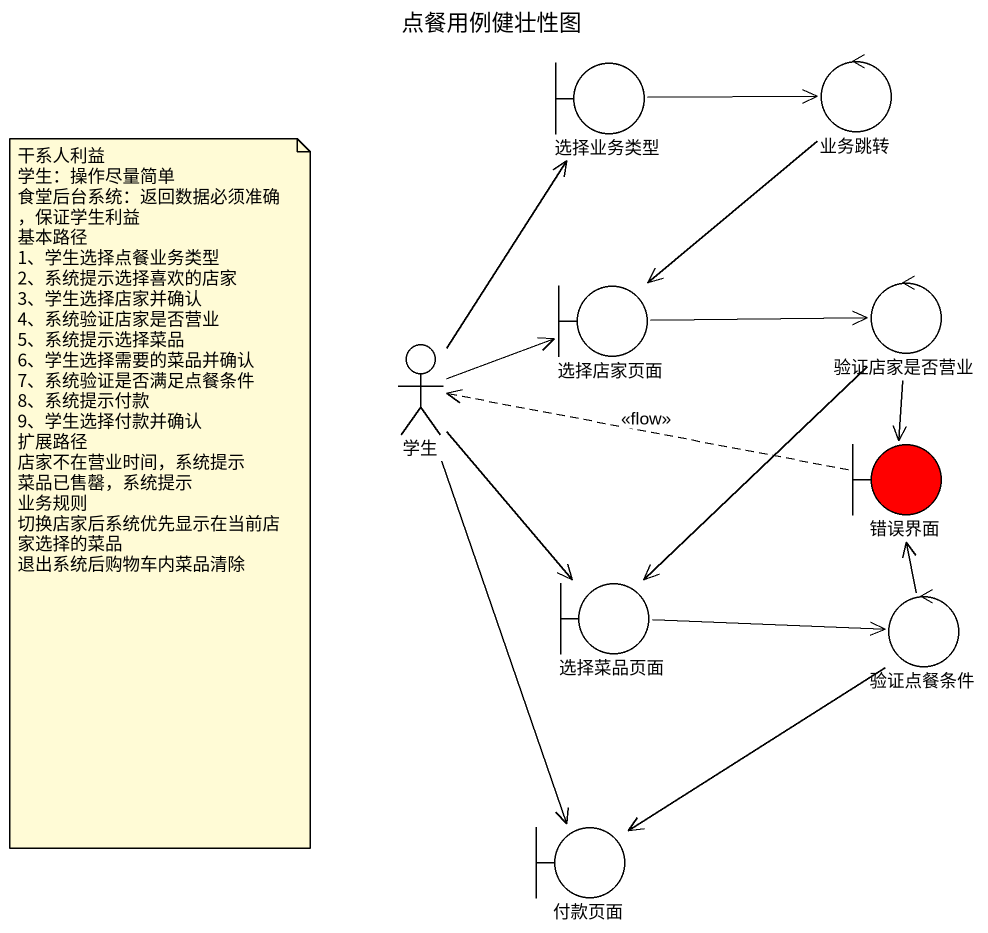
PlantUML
@startuml
title 点餐用例健壮性图
boundary 选择业务类型
control 业务跳转
boundary 选择店家页面
control 验证店家是否营业
actor 学生
boundary 错误界面 #FF0000
boundary 选择菜品页面
control 验证点餐条件
boundary 付款页面
选择业务类型 -right-> 业务跳转
业务跳转 --> 选择店家页面
选择店家页面 -right-> 验证店家是否营业
验证店家是否营业 --> 错误界面
验证店家是否营业 --> 选择菜品页面
学生 -up-> 选择业务类型
学生 -right-> 选择店家页面
学生 --> 选择菜品页面
学生 --> 付款页面
错误界面 .left.> 学生 : <<flow>>
选择菜品页面 -right-> 验证点餐条件
验证点餐条件 -up-> 错误界面
验证点餐条件 --> 付款页面
note as N1
  干系人利益
  学生：操作尽量简单
  食堂后台系统：返回数据必须准确，保证学生利益
  基本路径
  1、学生选择点餐业务类型
  2、系统提示选择喜欢的店家
  3、学生选择店家并确认
  4、系统验证店家是否营业
  5、系统提示选择菜品
  6、学生选择需要的菜品并确认
  7、系统验证是否满足点餐条件
  8、系统提示付款
  9、学生选择付款并确认
  扩展路径
  店家不在营业时间，系统提示
  菜品已售罄，系统提示
  业务规则
  切换店家后系统优先显示在当前店家选择的菜品
  退出系统后购物车内菜品清除
end note
@enduml
